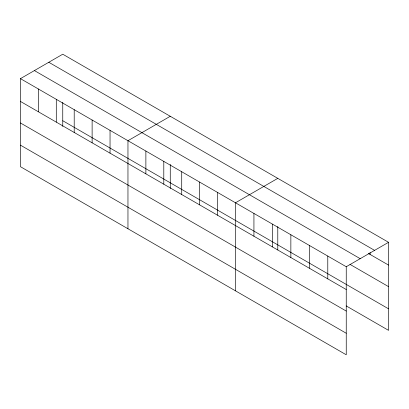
<?xml version="1.0" encoding="UTF-8"?>
<svg xmlns="http://www.w3.org/2000/svg" width="409" height="409" viewBox="0 0 409 409"><rect width="100%" height="100%" fill="white"/><g stroke="black" fill="none" stroke-linecap="round" stroke-linejoin="round"><path stroke-width="0.61" d="M20.45 78.64L346.244 266.734L346.244 354.787L20.45 166.693L20.45 78.64L62.756 54.213L388.55 242.307L388.55 330.36L346.198 305.906M170.267 116.284L127.961 140.711L127.961 228.764M277.783 178.355L235.472 202.782L235.472 290.835M346.244 266.734L388.55 242.307M48.794 62.275L374.588 250.369M368.458 253.503L388.55 265.098M34.412 70.578L360.206 258.672M349.997 264.378L388.55 286.637M62.756 120.732L388.55 308.826M20.45 101.432L346.244 289.526M20.45 122.966L346.244 311.06M20.45 145.154L346.244 333.248M370.089 252.542L370.089 254.444M327.783 256.075L327.783 278.866M309.322 245.415L309.322 268.207M290.86 234.756L290.86 257.552M277.783 226.489L277.783 249.94M272.399 224.101L272.399 246.893M253.933 213.442L253.933 236.233M217.557 192.434L217.557 215.231M199.638 182.092L199.638 204.883M181.719 171.744L181.719 194.536M170.267 164.418L170.267 188.503M163.799 161.402L163.799 184.193M145.88 151.054L145.88 173.845M110.041 130.364L110.041 153.155M92.122 120.021L92.122 142.813M74.208 109.673L74.208 132.465M62.756 102.347L62.756 126.432M56.289 99.331L56.289 122.122M38.369 88.983L38.369 111.775"/></g></svg>
